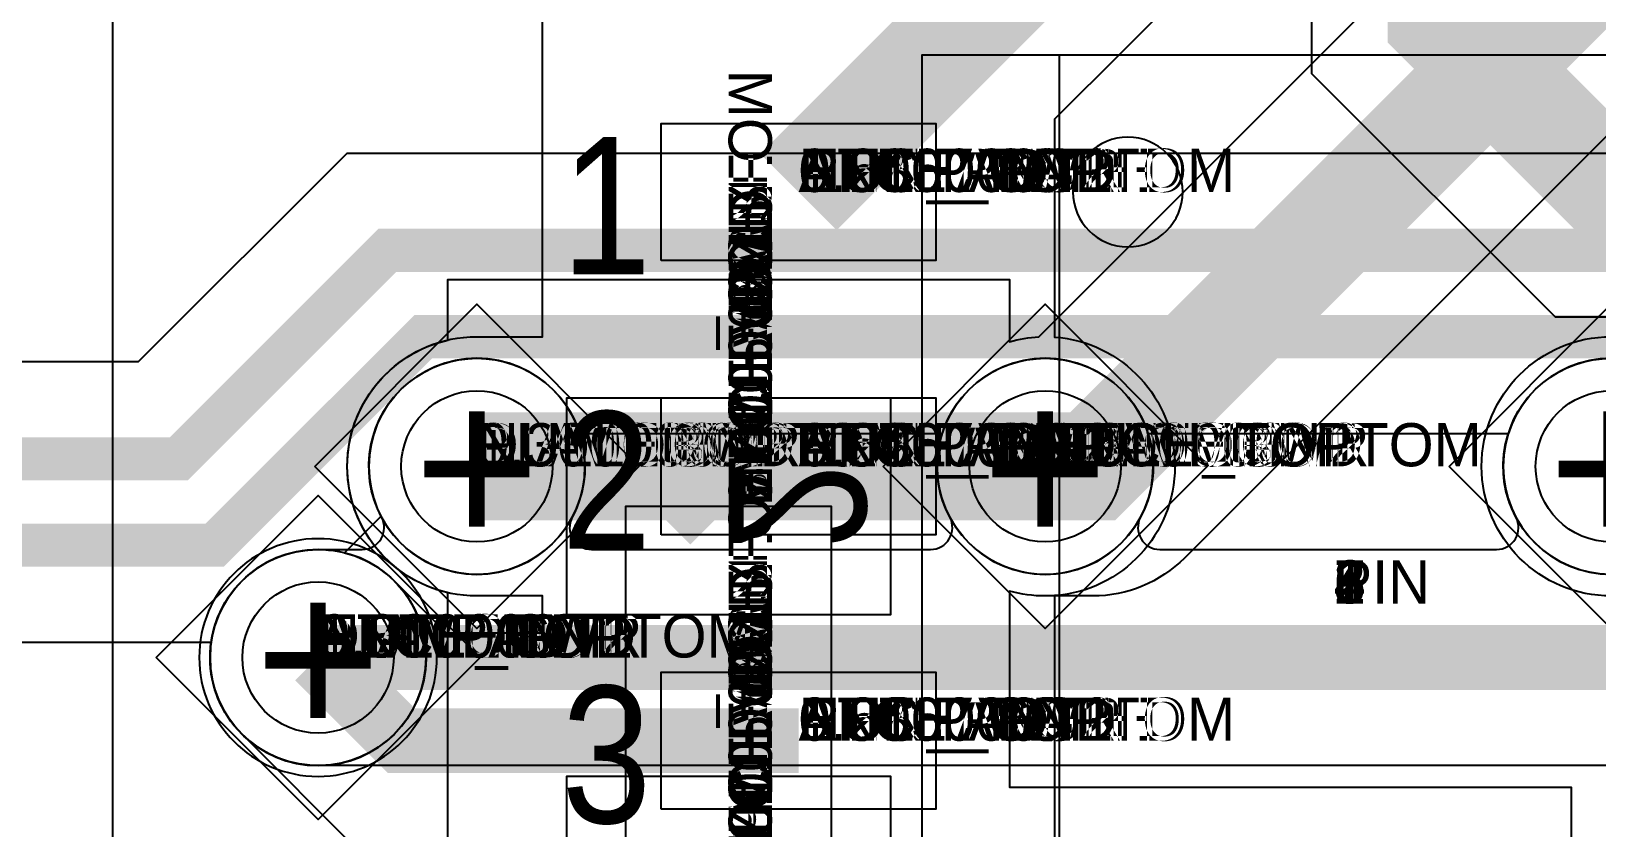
# Model space of a CAD drawing. Extents: x 0 to 323, y 0 to 320.
# Drawn here: x 18.49 to 25.73, y 232.17 to 235.85 of the extents above; entities that cross this region are included whole.
import ezdxf
from ezdxf.enums import TextEntityAlignment as Align

# ---------------------------------------------------------------- set-up
doc = ezdxf.new("R2010")
doc.units = 0
doc.header["$MEASUREMENT"] = 0
doc.layers.get('0').update_dxf_attribs({"linetype": 'CONTINUOUS'})
for name, color, linetype in [('CDN_FIGURES', 7, 'CONTINUOUS'), ('ETCH_BOTTOM', 7, 'CONTINUOUS'), ('ETCH_GND', 3, 'CONTINUOUS'), ('ETCH_INT1', 4, 'CONTINUOUS'), ('ETCH_INT2', 5, 'CONTINUOUS'), ('ETCH_PWR', 6, 'CONTINUOUS'), ('ETCH_TOP', 2, 'CONTINUOUS'), ('MANUFACTURING_NCLEGEND-1-6', 8, 'CONTINUOUS'), ('PACKAGE_GEOMETRY_ASSEMBLY_TOP', 11, 'CONTINUOUS'), ('PACKAGE_GEOMETRY_PIN_NUMBER', 9, 'CONTINUOUS')]:
    doc.layers.add(name, color=color, linetype=linetype)

# ---------------------------------------------------------------- blocks, each defined once
blk = doc.blocks.new('PAD_INFO')
for tag in ['SHAPE_TYPE', 'PAD_HEIGHT', 'PAD_LAYER', 'PAD_TYPE', 'PAD_WIDTH']:
    blk.add_attdef(tag, (0, 0), '', height=0.2)
at = {"flags": 2}
blk.add_attdef('CDN_TYPE', (0, 0), '', height=0.2, dxfattribs=at)
blk = doc.blocks.new('DRILL_INFO')
at = {"flags": 2}
blk.add_attdef('CDN_TYPE', (0, 0), '', height=0.2, dxfattribs=at)
for tag in ['FSHAPE', 'FCHAR', 'DRILL_HEIGHT', 'DIAMETER', 'PLATED', 'DRILL_WIDTH']:
    blk.add_attdef(tag, (0, 0), '', height=0.2)
blk = doc.blocks.new('VIA0700X0300')
at = {"layer": 'ETCH_BOTTOM'}
blk.add_circle((0, 0), 0.35, dxfattribs=at)
at = {"layer": 'ETCH_GND'}
blk.add_circle((0, 0), 0.35, dxfattribs=at)
at = {"layer": 'ETCH_INT1'}
blk.add_circle((0, 0), 0.35, dxfattribs=at)
at = {"layer": 'ETCH_INT2'}
blk.add_circle((0, 0), 0.35, dxfattribs=at)
at = {"layer": 'ETCH_PWR'}
blk.add_circle((0, 0), 0.35, dxfattribs=at)
at = {"layer": 'ETCH_TOP'}
blk.add_circle((0, 0), 0.35, dxfattribs=at)
ref = blk.add_blockref('PAD_INFO', (0, 0))
ref.add_attrib('PAD_LAYER', 'ETCH_TOP', (0, 0), dxfattribs={"height": 0.2})
ref.add_attrib('SHAPE_TYPE', 'NULL', (0, 0), dxfattribs={"height": 0.2})
ref.add_attrib('PAD_TYPE', 'ANTIPAD', (0, 0), dxfattribs={"height": 0.2})
ref.add_attrib('PAD_WIDTH', '0.000000', (0, 0), dxfattribs={"height": 0.2})
ref.add_attrib('PAD_HEIGHT', '0.000000', (0, 0), dxfattribs={"height": 0.2})
ref = blk.add_blockref('PAD_INFO', (0, 0))
ref.add_attrib('PAD_LAYER', 'ETCH_GND', (0, 0), dxfattribs={"height": 0.2})
ref.add_attrib('SHAPE_TYPE', 'NULL', (0, 0), dxfattribs={"height": 0.2})
ref.add_attrib('PAD_TYPE', 'ANTIPAD', (0, 0), dxfattribs={"height": 0.2})
ref.add_attrib('PAD_WIDTH', '0.000000', (0, 0), dxfattribs={"height": 0.2})
ref.add_attrib('PAD_HEIGHT', '0.000000', (0, 0), dxfattribs={"height": 0.2})
ref = blk.add_blockref('PAD_INFO', (0, 0))
ref.add_attrib('PAD_LAYER', 'ETCH_INT1', (0, 0), dxfattribs={"height": 0.2})
ref.add_attrib('SHAPE_TYPE', 'NULL', (0, 0), dxfattribs={"height": 0.2})
ref.add_attrib('PAD_TYPE', 'ANTIPAD', (0, 0), dxfattribs={"height": 0.2})
ref.add_attrib('PAD_WIDTH', '0.000000', (0, 0), dxfattribs={"height": 0.2})
ref.add_attrib('PAD_HEIGHT', '0.000000', (0, 0), dxfattribs={"height": 0.2})
ref = blk.add_blockref('PAD_INFO', (0, 0))
ref.add_attrib('PAD_LAYER', 'ETCH_INT2', (0, 0), dxfattribs={"height": 0.2})
ref.add_attrib('SHAPE_TYPE', 'NULL', (0, 0), dxfattribs={"height": 0.2})
ref.add_attrib('PAD_TYPE', 'ANTIPAD', (0, 0), dxfattribs={"height": 0.2})
ref.add_attrib('PAD_WIDTH', '0.000000', (0, 0), dxfattribs={"height": 0.2})
ref.add_attrib('PAD_HEIGHT', '0.000000', (0, 0), dxfattribs={"height": 0.2})
ref = blk.add_blockref('PAD_INFO', (0, 0))
ref.add_attrib('PAD_LAYER', 'ETCH_PWR', (0, 0), dxfattribs={"height": 0.2})
ref.add_attrib('SHAPE_TYPE', 'NULL', (0, 0), dxfattribs={"height": 0.2})
ref.add_attrib('PAD_TYPE', 'ANTIPAD', (0, 0), dxfattribs={"height": 0.2})
ref.add_attrib('PAD_WIDTH', '0.000000', (0, 0), dxfattribs={"height": 0.2})
ref.add_attrib('PAD_HEIGHT', '0.000000', (0, 0), dxfattribs={"height": 0.2})
ref = blk.add_blockref('PAD_INFO', (0, 0))
ref.add_attrib('PAD_LAYER', 'ETCH_BOTTOM', (0, 0), dxfattribs={"height": 0.2})
ref.add_attrib('SHAPE_TYPE', 'NULL', (0, 0), dxfattribs={"height": 0.2})
ref.add_attrib('PAD_TYPE', 'ANTIPAD', (0, 0), dxfattribs={"height": 0.2})
ref.add_attrib('PAD_WIDTH', '0.000000', (0, 0), dxfattribs={"height": 0.2})
ref.add_attrib('PAD_HEIGHT', '0.000000', (0, 0), dxfattribs={"height": 0.2})
ref = blk.add_blockref('PAD_INFO', (0, 0))
ref.add_attrib('PAD_LAYER', 'ETCH_TOP', (0, 0), dxfattribs={"height": 0.2})
ref.add_attrib('SHAPE_TYPE', 'NULL', (0, 0), dxfattribs={"height": 0.2})
ref.add_attrib('PAD_TYPE', 'THERMAL', (0, 0), dxfattribs={"height": 0.2})
ref.add_attrib('PAD_WIDTH', '0.000000', (0, 0), dxfattribs={"height": 0.2})
ref.add_attrib('PAD_HEIGHT', '0.000000', (0, 0), dxfattribs={"height": 0.2})
ref = blk.add_blockref('PAD_INFO', (0, 0))
ref.add_attrib('PAD_LAYER', 'ETCH_GND', (0, 0), dxfattribs={"height": 0.2})
ref.add_attrib('SHAPE_TYPE', 'NULL', (0, 0), dxfattribs={"height": 0.2})
ref.add_attrib('PAD_TYPE', 'THERMAL', (0, 0), dxfattribs={"height": 0.2})
ref.add_attrib('PAD_WIDTH', '0.000000', (0, 0), dxfattribs={"height": 0.2})
ref.add_attrib('PAD_HEIGHT', '0.000000', (0, 0), dxfattribs={"height": 0.2})
ref = blk.add_blockref('PAD_INFO', (0, 0))
ref.add_attrib('PAD_LAYER', 'ETCH_INT1', (0, 0), dxfattribs={"height": 0.2})
ref.add_attrib('SHAPE_TYPE', 'NULL', (0, 0), dxfattribs={"height": 0.2})
ref.add_attrib('PAD_TYPE', 'THERMAL', (0, 0), dxfattribs={"height": 0.2})
ref.add_attrib('PAD_WIDTH', '0.000000', (0, 0), dxfattribs={"height": 0.2})
ref.add_attrib('PAD_HEIGHT', '0.000000', (0, 0), dxfattribs={"height": 0.2})
ref = blk.add_blockref('PAD_INFO', (0, 0))
ref.add_attrib('PAD_LAYER', 'ETCH_INT2', (0, 0), dxfattribs={"height": 0.2})
ref.add_attrib('SHAPE_TYPE', 'NULL', (0, 0), dxfattribs={"height": 0.2})
ref.add_attrib('PAD_TYPE', 'THERMAL', (0, 0), dxfattribs={"height": 0.2})
ref.add_attrib('PAD_WIDTH', '0.000000', (0, 0), dxfattribs={"height": 0.2})
ref.add_attrib('PAD_HEIGHT', '0.000000', (0, 0), dxfattribs={"height": 0.2})
ref = blk.add_blockref('PAD_INFO', (0, 0))
ref.add_attrib('PAD_LAYER', 'ETCH_PWR', (0, 0), dxfattribs={"height": 0.2})
ref.add_attrib('SHAPE_TYPE', 'NULL', (0, 0), dxfattribs={"height": 0.2})
ref.add_attrib('PAD_TYPE', 'THERMAL', (0, 0), dxfattribs={"height": 0.2})
ref.add_attrib('PAD_WIDTH', '0.000000', (0, 0), dxfattribs={"height": 0.2})
ref.add_attrib('PAD_HEIGHT', '0.000000', (0, 0), dxfattribs={"height": 0.2})
ref = blk.add_blockref('PAD_INFO', (0, 0))
ref.add_attrib('PAD_LAYER', 'ETCH_BOTTOM', (0, 0), dxfattribs={"height": 0.2})
ref.add_attrib('SHAPE_TYPE', 'NULL', (0, 0), dxfattribs={"height": 0.2})
ref.add_attrib('PAD_TYPE', 'THERMAL', (0, 0), dxfattribs={"height": 0.2})
ref.add_attrib('PAD_WIDTH', '0.000000', (0, 0), dxfattribs={"height": 0.2})
ref.add_attrib('PAD_HEIGHT', '0.000000', (0, 0), dxfattribs={"height": 0.2})
ref = blk.add_blockref('PAD_INFO', (0, 0))
ref.add_attrib('PAD_LAYER', 'ETCH_TOP', (0, 0), dxfattribs={"height": 0.2})
ref.add_attrib('SHAPE_TYPE', 'CIRCLE', (0, 0), dxfattribs={"height": 0.2})
ref.add_attrib('PAD_TYPE', 'REGULAR', (0, 0), dxfattribs={"height": 0.2})
ref.add_attrib('PAD_WIDTH', '0.700000', (0, 0), dxfattribs={"height": 0.2})
ref.add_attrib('PAD_HEIGHT', '0.700000', (0, 0), dxfattribs={"height": 0.2})
ref = blk.add_blockref('PAD_INFO', (0, 0))
ref.add_attrib('PAD_LAYER', 'ETCH_GND', (0, 0), dxfattribs={"height": 0.2})
ref.add_attrib('SHAPE_TYPE', 'CIRCLE', (0, 0), dxfattribs={"height": 0.2})
ref.add_attrib('PAD_TYPE', 'REGULAR', (0, 0), dxfattribs={"height": 0.2})
ref.add_attrib('PAD_WIDTH', '0.700000', (0, 0), dxfattribs={"height": 0.2})
ref.add_attrib('PAD_HEIGHT', '0.700000', (0, 0), dxfattribs={"height": 0.2})
ref = blk.add_blockref('PAD_INFO', (0, 0))
ref.add_attrib('PAD_LAYER', 'ETCH_INT1', (0, 0), dxfattribs={"height": 0.2})
ref.add_attrib('SHAPE_TYPE', 'CIRCLE', (0, 0), dxfattribs={"height": 0.2})
ref.add_attrib('PAD_TYPE', 'REGULAR', (0, 0), dxfattribs={"height": 0.2})
ref.add_attrib('PAD_WIDTH', '0.700000', (0, 0), dxfattribs={"height": 0.2})
ref.add_attrib('PAD_HEIGHT', '0.700000', (0, 0), dxfattribs={"height": 0.2})
ref = blk.add_blockref('PAD_INFO', (0, 0))
ref.add_attrib('PAD_LAYER', 'ETCH_INT2', (0, 0), dxfattribs={"height": 0.2})
ref.add_attrib('SHAPE_TYPE', 'CIRCLE', (0, 0), dxfattribs={"height": 0.2})
ref.add_attrib('PAD_TYPE', 'REGULAR', (0, 0), dxfattribs={"height": 0.2})
ref.add_attrib('PAD_WIDTH', '0.700000', (0, 0), dxfattribs={"height": 0.2})
ref.add_attrib('PAD_HEIGHT', '0.700000', (0, 0), dxfattribs={"height": 0.2})
ref = blk.add_blockref('PAD_INFO', (0, 0))
ref.add_attrib('PAD_LAYER', 'ETCH_PWR', (0, 0), dxfattribs={"height": 0.2})
ref.add_attrib('SHAPE_TYPE', 'CIRCLE', (0, 0), dxfattribs={"height": 0.2})
ref.add_attrib('PAD_TYPE', 'REGULAR', (0, 0), dxfattribs={"height": 0.2})
ref.add_attrib('PAD_WIDTH', '0.700000', (0, 0), dxfattribs={"height": 0.2})
ref.add_attrib('PAD_HEIGHT', '0.700000', (0, 0), dxfattribs={"height": 0.2})
ref = blk.add_blockref('PAD_INFO', (0, 0))
ref.add_attrib('PAD_LAYER', 'ETCH_BOTTOM', (0, 0), dxfattribs={"height": 0.2})
ref.add_attrib('SHAPE_TYPE', 'CIRCLE', (0, 0), dxfattribs={"height": 0.2})
ref.add_attrib('PAD_TYPE', 'REGULAR', (0, 0), dxfattribs={"height": 0.2})
ref.add_attrib('PAD_WIDTH', '0.700000', (0, 0), dxfattribs={"height": 0.2})
ref.add_attrib('PAD_HEIGHT', '0.700000', (0, 0), dxfattribs={"height": 0.2})
ref = blk.add_blockref('DRILL_INFO', (0, 0))
ref.add_attrib('DIAMETER', '0.300000', (0, 0), dxfattribs={"height": 0.2})
ref.add_attrib('PLATED', 'PLATED', (0, 0), dxfattribs={"height": 0.2})
ref.add_attrib('FSHAPE', 'DIAMOND', (0, 0), dxfattribs={"height": 0.2})
ref.add_attrib('FCHAR', '+', (0, 0), dxfattribs={"height": 0.2})
ref.add_attrib('DRILL_WIDTH', '1.500000', (0, 0), dxfattribs={"height": 0.2})
ref.add_attrib('DRILL_HEIGHT', '1.500000', (0, 0), dxfattribs={"height": 0.2})
for tag in ['CDN_TYPE', 'PIN']:
    blk.add_attdef(tag, (0, 0), '', height=0.2)
at = {"flags": 2}
for tag in ['PSTKNAME', 'BBV']:
    blk.add_attdef(tag, (0, 0), '', height=0.2, dxfattribs=at)
blk = doc.blocks.new('FIGURE_DIAMOND')
at = {"layer": 'CDN_FIGURES'}
blk.add_lwpolyline([(-0.5, 0), (0, 0.5), (0.5, 0), (0, -0.5)], close=True, dxfattribs=at)
blk = doc.blocks.new('SMD50_25')
at = {"layer": 'ETCH_TOP'}
blk.add_lwpolyline([(-0.635, -0.3175), (-0.635, 0.3175), (0.635, 0.3175), (0.635, -0.3175)], close=True, dxfattribs=at)
ref = blk.add_blockref('PAD_INFO', (0, 0))
ref.add_attrib('PAD_LAYER', 'ETCH_TOP', (0, 0), dxfattribs={"height": 0.2})
ref.add_attrib('SHAPE_TYPE', 'NULL', (0, 0), dxfattribs={"height": 0.2})
ref.add_attrib('PAD_TYPE', 'ANTIPAD', (0, 0), dxfattribs={"height": 0.2})
ref.add_attrib('PAD_WIDTH', '0.000000', (0, 0), dxfattribs={"height": 0.2})
ref.add_attrib('PAD_HEIGHT', '0.000000', (0, 0), dxfattribs={"height": 0.2})
ref = blk.add_blockref('PAD_INFO', (0, 0))
ref.add_attrib('PAD_LAYER', 'ETCH_GND', (0, 0), dxfattribs={"height": 0.2})
ref.add_attrib('SHAPE_TYPE', 'NULL', (0, 0), dxfattribs={"height": 0.2})
ref.add_attrib('PAD_TYPE', 'ANTIPAD', (0, 0), dxfattribs={"height": 0.2})
ref.add_attrib('PAD_WIDTH', '0.000000', (0, 0), dxfattribs={"height": 0.2})
ref.add_attrib('PAD_HEIGHT', '0.000000', (0, 0), dxfattribs={"height": 0.2})
ref = blk.add_blockref('PAD_INFO', (0, 0))
ref.add_attrib('PAD_LAYER', 'ETCH_INT1', (0, 0), dxfattribs={"height": 0.2})
ref.add_attrib('SHAPE_TYPE', 'NULL', (0, 0), dxfattribs={"height": 0.2})
ref.add_attrib('PAD_TYPE', 'ANTIPAD', (0, 0), dxfattribs={"height": 0.2})
ref.add_attrib('PAD_WIDTH', '0.000000', (0, 0), dxfattribs={"height": 0.2})
ref.add_attrib('PAD_HEIGHT', '0.000000', (0, 0), dxfattribs={"height": 0.2})
ref = blk.add_blockref('PAD_INFO', (0, 0))
ref.add_attrib('PAD_LAYER', 'ETCH_INT2', (0, 0), dxfattribs={"height": 0.2})
ref.add_attrib('SHAPE_TYPE', 'NULL', (0, 0), dxfattribs={"height": 0.2})
ref.add_attrib('PAD_TYPE', 'ANTIPAD', (0, 0), dxfattribs={"height": 0.2})
ref.add_attrib('PAD_WIDTH', '0.000000', (0, 0), dxfattribs={"height": 0.2})
ref.add_attrib('PAD_HEIGHT', '0.000000', (0, 0), dxfattribs={"height": 0.2})
ref = blk.add_blockref('PAD_INFO', (0, 0))
ref.add_attrib('PAD_LAYER', 'ETCH_PWR', (0, 0), dxfattribs={"height": 0.2})
ref.add_attrib('SHAPE_TYPE', 'NULL', (0, 0), dxfattribs={"height": 0.2})
ref.add_attrib('PAD_TYPE', 'ANTIPAD', (0, 0), dxfattribs={"height": 0.2})
ref.add_attrib('PAD_WIDTH', '0.000000', (0, 0), dxfattribs={"height": 0.2})
ref.add_attrib('PAD_HEIGHT', '0.000000', (0, 0), dxfattribs={"height": 0.2})
ref = blk.add_blockref('PAD_INFO', (0, 0))
ref.add_attrib('PAD_LAYER', 'ETCH_BOTTOM', (0, 0), dxfattribs={"height": 0.2})
ref.add_attrib('SHAPE_TYPE', 'NULL', (0, 0), dxfattribs={"height": 0.2})
ref.add_attrib('PAD_TYPE', 'ANTIPAD', (0, 0), dxfattribs={"height": 0.2})
ref.add_attrib('PAD_WIDTH', '0.000000', (0, 0), dxfattribs={"height": 0.2})
ref.add_attrib('PAD_HEIGHT', '0.000000', (0, 0), dxfattribs={"height": 0.2})
ref = blk.add_blockref('PAD_INFO', (0, 0))
ref.add_attrib('PAD_LAYER', 'ETCH_TOP', (0, 0), dxfattribs={"height": 0.2})
ref.add_attrib('SHAPE_TYPE', 'NULL', (0, 0), dxfattribs={"height": 0.2})
ref.add_attrib('PAD_TYPE', 'THERMAL', (0, 0), dxfattribs={"height": 0.2})
ref.add_attrib('PAD_WIDTH', '0.000000', (0, 0), dxfattribs={"height": 0.2})
ref.add_attrib('PAD_HEIGHT', '0.000000', (0, 0), dxfattribs={"height": 0.2})
ref = blk.add_blockref('PAD_INFO', (0, 0))
ref.add_attrib('PAD_LAYER', 'ETCH_GND', (0, 0), dxfattribs={"height": 0.2})
ref.add_attrib('SHAPE_TYPE', 'NULL', (0, 0), dxfattribs={"height": 0.2})
ref.add_attrib('PAD_TYPE', 'THERMAL', (0, 0), dxfattribs={"height": 0.2})
ref.add_attrib('PAD_WIDTH', '0.000000', (0, 0), dxfattribs={"height": 0.2})
ref.add_attrib('PAD_HEIGHT', '0.000000', (0, 0), dxfattribs={"height": 0.2})
ref = blk.add_blockref('PAD_INFO', (0, 0))
ref.add_attrib('PAD_LAYER', 'ETCH_INT1', (0, 0), dxfattribs={"height": 0.2})
ref.add_attrib('SHAPE_TYPE', 'NULL', (0, 0), dxfattribs={"height": 0.2})
ref.add_attrib('PAD_TYPE', 'THERMAL', (0, 0), dxfattribs={"height": 0.2})
ref.add_attrib('PAD_WIDTH', '0.000000', (0, 0), dxfattribs={"height": 0.2})
ref.add_attrib('PAD_HEIGHT', '0.000000', (0, 0), dxfattribs={"height": 0.2})
ref = blk.add_blockref('PAD_INFO', (0, 0))
ref.add_attrib('PAD_LAYER', 'ETCH_INT2', (0, 0), dxfattribs={"height": 0.2})
ref.add_attrib('SHAPE_TYPE', 'NULL', (0, 0), dxfattribs={"height": 0.2})
ref.add_attrib('PAD_TYPE', 'THERMAL', (0, 0), dxfattribs={"height": 0.2})
ref.add_attrib('PAD_WIDTH', '0.000000', (0, 0), dxfattribs={"height": 0.2})
ref.add_attrib('PAD_HEIGHT', '0.000000', (0, 0), dxfattribs={"height": 0.2})
ref = blk.add_blockref('PAD_INFO', (0, 0))
ref.add_attrib('PAD_LAYER', 'ETCH_PWR', (0, 0), dxfattribs={"height": 0.2})
ref.add_attrib('SHAPE_TYPE', 'NULL', (0, 0), dxfattribs={"height": 0.2})
ref.add_attrib('PAD_TYPE', 'THERMAL', (0, 0), dxfattribs={"height": 0.2})
ref.add_attrib('PAD_WIDTH', '0.000000', (0, 0), dxfattribs={"height": 0.2})
ref.add_attrib('PAD_HEIGHT', '0.000000', (0, 0), dxfattribs={"height": 0.2})
ref = blk.add_blockref('PAD_INFO', (0, 0))
ref.add_attrib('PAD_LAYER', 'ETCH_BOTTOM', (0, 0), dxfattribs={"height": 0.2})
ref.add_attrib('SHAPE_TYPE', 'NULL', (0, 0), dxfattribs={"height": 0.2})
ref.add_attrib('PAD_TYPE', 'THERMAL', (0, 0), dxfattribs={"height": 0.2})
ref.add_attrib('PAD_WIDTH', '0.000000', (0, 0), dxfattribs={"height": 0.2})
ref.add_attrib('PAD_HEIGHT', '0.000000', (0, 0), dxfattribs={"height": 0.2})
ref = blk.add_blockref('PAD_INFO', (0, 0))
ref.add_attrib('PAD_LAYER', 'ETCH_TOP', (0, 0), dxfattribs={"height": 0.2})
ref.add_attrib('SHAPE_TYPE', 'RECTANGLE', (0, 0), dxfattribs={"height": 0.2})
ref.add_attrib('PAD_TYPE', 'REGULAR', (0, 0), dxfattribs={"height": 0.2})
ref.add_attrib('PAD_WIDTH', '1.270000', (0, 0), dxfattribs={"height": 0.2})
ref.add_attrib('PAD_HEIGHT', '0.635000', (0, 0), dxfattribs={"height": 0.2})
ref = blk.add_blockref('PAD_INFO', (0, 0))
ref.add_attrib('PAD_LAYER', 'ETCH_GND', (0, 0), dxfattribs={"height": 0.2})
ref.add_attrib('SHAPE_TYPE', 'NULL', (0, 0), dxfattribs={"height": 0.2})
ref.add_attrib('PAD_TYPE', 'REGULAR', (0, 0), dxfattribs={"height": 0.2})
ref.add_attrib('PAD_WIDTH', '0.000000', (0, 0), dxfattribs={"height": 0.2})
ref.add_attrib('PAD_HEIGHT', '0.000000', (0, 0), dxfattribs={"height": 0.2})
ref = blk.add_blockref('PAD_INFO', (0, 0))
ref.add_attrib('PAD_LAYER', 'ETCH_INT1', (0, 0), dxfattribs={"height": 0.2})
ref.add_attrib('SHAPE_TYPE', 'NULL', (0, 0), dxfattribs={"height": 0.2})
ref.add_attrib('PAD_TYPE', 'REGULAR', (0, 0), dxfattribs={"height": 0.2})
ref.add_attrib('PAD_WIDTH', '0.000000', (0, 0), dxfattribs={"height": 0.2})
ref.add_attrib('PAD_HEIGHT', '0.000000', (0, 0), dxfattribs={"height": 0.2})
ref = blk.add_blockref('PAD_INFO', (0, 0))
ref.add_attrib('PAD_LAYER', 'ETCH_INT2', (0, 0), dxfattribs={"height": 0.2})
ref.add_attrib('SHAPE_TYPE', 'NULL', (0, 0), dxfattribs={"height": 0.2})
ref.add_attrib('PAD_TYPE', 'REGULAR', (0, 0), dxfattribs={"height": 0.2})
ref.add_attrib('PAD_WIDTH', '0.000000', (0, 0), dxfattribs={"height": 0.2})
ref.add_attrib('PAD_HEIGHT', '0.000000', (0, 0), dxfattribs={"height": 0.2})
ref = blk.add_blockref('PAD_INFO', (0, 0))
ref.add_attrib('PAD_LAYER', 'ETCH_PWR', (0, 0), dxfattribs={"height": 0.2})
ref.add_attrib('SHAPE_TYPE', 'NULL', (0, 0), dxfattribs={"height": 0.2})
ref.add_attrib('PAD_TYPE', 'REGULAR', (0, 0), dxfattribs={"height": 0.2})
ref.add_attrib('PAD_WIDTH', '0.000000', (0, 0), dxfattribs={"height": 0.2})
ref.add_attrib('PAD_HEIGHT', '0.000000', (0, 0), dxfattribs={"height": 0.2})
ref = blk.add_blockref('PAD_INFO', (0, 0))
ref.add_attrib('PAD_LAYER', 'ETCH_BOTTOM', (0, 0), dxfattribs={"height": 0.2})
ref.add_attrib('SHAPE_TYPE', 'NULL', (0, 0), dxfattribs={"height": 0.2})
ref.add_attrib('PAD_TYPE', 'REGULAR', (0, 0), dxfattribs={"height": 0.2})
ref.add_attrib('PAD_WIDTH', '0.000000', (0, 0), dxfattribs={"height": 0.2})
ref.add_attrib('PAD_HEIGHT', '0.000000', (0, 0), dxfattribs={"height": 0.2})
ref = blk.add_blockref('DRILL_INFO', (0, 0))
ref.add_attrib('DIAMETER', '0.000000', (0, 0), dxfattribs={"height": 0.2})
ref.add_attrib('PLATED', 'NON_PLATED', (0, 0), dxfattribs={"height": 0.2})
ref.add_attrib('FSHAPE', 'NULL', (0, 0), dxfattribs={"height": 0.2})
ref.add_attrib('DRILL_WIDTH', '0.000000', (0, 0), dxfattribs={"height": 0.2})
ref.add_attrib('DRILL_HEIGHT', '0.000000', (0, 0), dxfattribs={"height": 0.2})
for tag in ['CDN_TYPE', 'PIN']:
    blk.add_attdef(tag, (0, 0), '', height=0.2)
at = {"flags": 2}
for tag in ['PSTKNAME', 'BBV']:
    blk.add_attdef(tag, (0, 0), '', height=0.2, dxfattribs=at)
blk = doc.blocks.new('SOIC8')
at = {"layer": 'PACKAGE_GEOMETRY_ASSEMBLY_TOP'}
blk.add_lwpolyline([(-1.905, -2.54), (-1.905, 2.54), (1.905, 2.54), (1.905, -2.54)], close=True, dxfattribs=at)
blk.add_lwpolyline([(-1.27, 2.54), (-1.27, -2.54)], dxfattribs=at)
blk.add_lwpolyline([(-0.6985, 1.905, 1), (-1.2065, 1.905, 1)], format="xyb", close=True, dxfattribs=at)
at = {"layer": 'ETCH_TOP'}
ref = blk.add_blockref('SMD50_25', (-2.4765, 1.905), dxfattribs=at)
ref.add_attrib('CDN_TYPE', 'PIN', (0, 0), dxfattribs={"height": 0.2})
ref.add_attrib('PIN', '1', (0, 0), dxfattribs={"height": 0.2})
ref = blk.add_blockref('SMD50_25', (2.4765, 1.905), dxfattribs=at)
ref.add_attrib('CDN_TYPE', 'PIN', (0, 0), dxfattribs={"height": 0.2})
ref.add_attrib('PIN', '8', (0, 0), dxfattribs={"height": 0.2})
ref = blk.add_blockref('SMD50_25', (-2.4765, 0.635), dxfattribs=at)
ref.add_attrib('CDN_TYPE', 'PIN', (0, 0), dxfattribs={"height": 0.2})
ref.add_attrib('PIN', '2', (0, 0), dxfattribs={"height": 0.2})
ref = blk.add_blockref('SMD50_25', (2.4765, 0.635), dxfattribs=at)
ref.add_attrib('CDN_TYPE', 'PIN', (0, 0), dxfattribs={"height": 0.2})
ref.add_attrib('PIN', '7', (0, 0), dxfattribs={"height": 0.2})
ref = blk.add_blockref('SMD50_25', (-2.4765, -0.635), dxfattribs=at)
ref.add_attrib('CDN_TYPE', 'PIN', (0, 0), dxfattribs={"height": 0.2})
ref.add_attrib('PIN', '3', (0, 0), dxfattribs={"height": 0.2})
ref = blk.add_blockref('SMD50_25', (-2.4765, -1.905), dxfattribs=at)
ref.add_attrib('CDN_TYPE', 'PIN', (0, 0), dxfattribs={"height": 0.2})
ref.add_attrib('PIN', '4', (0, 0), dxfattribs={"height": 0.2})
ref = blk.add_blockref('SMD50_25', (2.4765, -1.905), dxfattribs=at)
ref.add_attrib('CDN_TYPE', 'PIN', (0, 0), dxfattribs={"height": 0.2})
ref.add_attrib('PIN', '5', (0, 0), dxfattribs={"height": 0.2})
ref = blk.add_blockref('SMD50_25', (2.4765, -0.635), dxfattribs=at)
ref.add_attrib('CDN_TYPE', 'PIN', (0, 0), dxfattribs={"height": 0.2})
ref.add_attrib('PIN', '6', (0, 0), dxfattribs={"height": 0.2})
at = {"flags": 2}
for tag in ['SYMBOL_TYPE', 'CDN_TYPE', 'REFDES']:
    blk.add_attdef(tag, (0, 0), '', height=0.2, dxfattribs=at)
blk = doc.blocks.new('RC1000X1500TS')
at = {"layer": 'ETCH_TOP'}
blk.add_lwpolyline([(-0.5, -0.75), (-0.5, 0.75), (0.5, 0.75), (0.5, -0.75)], close=True, dxfattribs=at)
ref = blk.add_blockref('PAD_INFO', (0, 0))
ref.add_attrib('PAD_LAYER', 'ETCH_TOP', (0, 0), dxfattribs={"height": 0.2})
ref.add_attrib('SHAPE_TYPE', 'NULL', (0, 0), dxfattribs={"height": 0.2})
ref.add_attrib('PAD_TYPE', 'ANTIPAD', (0, 0), dxfattribs={"height": 0.2})
ref.add_attrib('PAD_WIDTH', '0.000000', (0, 0), dxfattribs={"height": 0.2})
ref.add_attrib('PAD_HEIGHT', '0.000000', (0, 0), dxfattribs={"height": 0.2})
ref = blk.add_blockref('PAD_INFO', (0, 0))
ref.add_attrib('PAD_LAYER', 'ETCH_GND', (0, 0), dxfattribs={"height": 0.2})
ref.add_attrib('SHAPE_TYPE', 'NULL', (0, 0), dxfattribs={"height": 0.2})
ref.add_attrib('PAD_TYPE', 'ANTIPAD', (0, 0), dxfattribs={"height": 0.2})
ref.add_attrib('PAD_WIDTH', '0.000000', (0, 0), dxfattribs={"height": 0.2})
ref.add_attrib('PAD_HEIGHT', '0.000000', (0, 0), dxfattribs={"height": 0.2})
ref = blk.add_blockref('PAD_INFO', (0, 0))
ref.add_attrib('PAD_LAYER', 'ETCH_INT1', (0, 0), dxfattribs={"height": 0.2})
ref.add_attrib('SHAPE_TYPE', 'NULL', (0, 0), dxfattribs={"height": 0.2})
ref.add_attrib('PAD_TYPE', 'ANTIPAD', (0, 0), dxfattribs={"height": 0.2})
ref.add_attrib('PAD_WIDTH', '0.000000', (0, 0), dxfattribs={"height": 0.2})
ref.add_attrib('PAD_HEIGHT', '0.000000', (0, 0), dxfattribs={"height": 0.2})
ref = blk.add_blockref('PAD_INFO', (0, 0))
ref.add_attrib('PAD_LAYER', 'ETCH_INT2', (0, 0), dxfattribs={"height": 0.2})
ref.add_attrib('SHAPE_TYPE', 'NULL', (0, 0), dxfattribs={"height": 0.2})
ref.add_attrib('PAD_TYPE', 'ANTIPAD', (0, 0), dxfattribs={"height": 0.2})
ref.add_attrib('PAD_WIDTH', '0.000000', (0, 0), dxfattribs={"height": 0.2})
ref.add_attrib('PAD_HEIGHT', '0.000000', (0, 0), dxfattribs={"height": 0.2})
ref = blk.add_blockref('PAD_INFO', (0, 0))
ref.add_attrib('PAD_LAYER', 'ETCH_PWR', (0, 0), dxfattribs={"height": 0.2})
ref.add_attrib('SHAPE_TYPE', 'NULL', (0, 0), dxfattribs={"height": 0.2})
ref.add_attrib('PAD_TYPE', 'ANTIPAD', (0, 0), dxfattribs={"height": 0.2})
ref.add_attrib('PAD_WIDTH', '0.000000', (0, 0), dxfattribs={"height": 0.2})
ref.add_attrib('PAD_HEIGHT', '0.000000', (0, 0), dxfattribs={"height": 0.2})
ref = blk.add_blockref('PAD_INFO', (0, 0))
ref.add_attrib('PAD_LAYER', 'ETCH_BOTTOM', (0, 0), dxfattribs={"height": 0.2})
ref.add_attrib('SHAPE_TYPE', 'NULL', (0, 0), dxfattribs={"height": 0.2})
ref.add_attrib('PAD_TYPE', 'ANTIPAD', (0, 0), dxfattribs={"height": 0.2})
ref.add_attrib('PAD_WIDTH', '0.000000', (0, 0), dxfattribs={"height": 0.2})
ref.add_attrib('PAD_HEIGHT', '0.000000', (0, 0), dxfattribs={"height": 0.2})
ref = blk.add_blockref('PAD_INFO', (0, 0))
ref.add_attrib('PAD_LAYER', 'ETCH_TOP', (0, 0), dxfattribs={"height": 0.2})
ref.add_attrib('SHAPE_TYPE', 'NULL', (0, 0), dxfattribs={"height": 0.2})
ref.add_attrib('PAD_TYPE', 'THERMAL', (0, 0), dxfattribs={"height": 0.2})
ref.add_attrib('PAD_WIDTH', '0.000000', (0, 0), dxfattribs={"height": 0.2})
ref.add_attrib('PAD_HEIGHT', '0.000000', (0, 0), dxfattribs={"height": 0.2})
ref = blk.add_blockref('PAD_INFO', (0, 0))
ref.add_attrib('PAD_LAYER', 'ETCH_GND', (0, 0), dxfattribs={"height": 0.2})
ref.add_attrib('SHAPE_TYPE', 'NULL', (0, 0), dxfattribs={"height": 0.2})
ref.add_attrib('PAD_TYPE', 'THERMAL', (0, 0), dxfattribs={"height": 0.2})
ref.add_attrib('PAD_WIDTH', '0.000000', (0, 0), dxfattribs={"height": 0.2})
ref.add_attrib('PAD_HEIGHT', '0.000000', (0, 0), dxfattribs={"height": 0.2})
ref = blk.add_blockref('PAD_INFO', (0, 0))
ref.add_attrib('PAD_LAYER', 'ETCH_INT1', (0, 0), dxfattribs={"height": 0.2})
ref.add_attrib('SHAPE_TYPE', 'NULL', (0, 0), dxfattribs={"height": 0.2})
ref.add_attrib('PAD_TYPE', 'THERMAL', (0, 0), dxfattribs={"height": 0.2})
ref.add_attrib('PAD_WIDTH', '0.000000', (0, 0), dxfattribs={"height": 0.2})
ref.add_attrib('PAD_HEIGHT', '0.000000', (0, 0), dxfattribs={"height": 0.2})
ref = blk.add_blockref('PAD_INFO', (0, 0))
ref.add_attrib('PAD_LAYER', 'ETCH_INT2', (0, 0), dxfattribs={"height": 0.2})
ref.add_attrib('SHAPE_TYPE', 'NULL', (0, 0), dxfattribs={"height": 0.2})
ref.add_attrib('PAD_TYPE', 'THERMAL', (0, 0), dxfattribs={"height": 0.2})
ref.add_attrib('PAD_WIDTH', '0.000000', (0, 0), dxfattribs={"height": 0.2})
ref.add_attrib('PAD_HEIGHT', '0.000000', (0, 0), dxfattribs={"height": 0.2})
ref = blk.add_blockref('PAD_INFO', (0, 0))
ref.add_attrib('PAD_LAYER', 'ETCH_PWR', (0, 0), dxfattribs={"height": 0.2})
ref.add_attrib('SHAPE_TYPE', 'NULL', (0, 0), dxfattribs={"height": 0.2})
ref.add_attrib('PAD_TYPE', 'THERMAL', (0, 0), dxfattribs={"height": 0.2})
ref.add_attrib('PAD_WIDTH', '0.000000', (0, 0), dxfattribs={"height": 0.2})
ref.add_attrib('PAD_HEIGHT', '0.000000', (0, 0), dxfattribs={"height": 0.2})
ref = blk.add_blockref('PAD_INFO', (0, 0))
ref.add_attrib('PAD_LAYER', 'ETCH_BOTTOM', (0, 0), dxfattribs={"height": 0.2})
ref.add_attrib('SHAPE_TYPE', 'NULL', (0, 0), dxfattribs={"height": 0.2})
ref.add_attrib('PAD_TYPE', 'THERMAL', (0, 0), dxfattribs={"height": 0.2})
ref.add_attrib('PAD_WIDTH', '0.000000', (0, 0), dxfattribs={"height": 0.2})
ref.add_attrib('PAD_HEIGHT', '0.000000', (0, 0), dxfattribs={"height": 0.2})
ref = blk.add_blockref('PAD_INFO', (0, 0))
ref.add_attrib('PAD_LAYER', 'ETCH_GND', (0, 0), dxfattribs={"height": 0.2})
ref.add_attrib('SHAPE_TYPE', 'NULL', (0, 0), dxfattribs={"height": 0.2})
ref.add_attrib('PAD_TYPE', 'REGULAR', (0, 0), dxfattribs={"height": 0.2})
ref.add_attrib('PAD_WIDTH', '0.000000', (0, 0), dxfattribs={"height": 0.2})
ref.add_attrib('PAD_HEIGHT', '0.000000', (0, 0), dxfattribs={"height": 0.2})
ref = blk.add_blockref('PAD_INFO', (0, 0))
ref.add_attrib('PAD_LAYER', 'ETCH_INT1', (0, 0), dxfattribs={"height": 0.2})
ref.add_attrib('SHAPE_TYPE', 'NULL', (0, 0), dxfattribs={"height": 0.2})
ref.add_attrib('PAD_TYPE', 'REGULAR', (0, 0), dxfattribs={"height": 0.2})
ref.add_attrib('PAD_WIDTH', '0.000000', (0, 0), dxfattribs={"height": 0.2})
ref.add_attrib('PAD_HEIGHT', '0.000000', (0, 0), dxfattribs={"height": 0.2})
ref = blk.add_blockref('PAD_INFO', (0, 0))
ref.add_attrib('PAD_LAYER', 'ETCH_INT2', (0, 0), dxfattribs={"height": 0.2})
ref.add_attrib('SHAPE_TYPE', 'NULL', (0, 0), dxfattribs={"height": 0.2})
ref.add_attrib('PAD_TYPE', 'REGULAR', (0, 0), dxfattribs={"height": 0.2})
ref.add_attrib('PAD_WIDTH', '0.000000', (0, 0), dxfattribs={"height": 0.2})
ref.add_attrib('PAD_HEIGHT', '0.000000', (0, 0), dxfattribs={"height": 0.2})
ref = blk.add_blockref('PAD_INFO', (0, 0))
ref.add_attrib('PAD_LAYER', 'ETCH_PWR', (0, 0), dxfattribs={"height": 0.2})
ref.add_attrib('SHAPE_TYPE', 'NULL', (0, 0), dxfattribs={"height": 0.2})
ref.add_attrib('PAD_TYPE', 'REGULAR', (0, 0), dxfattribs={"height": 0.2})
ref.add_attrib('PAD_WIDTH', '0.000000', (0, 0), dxfattribs={"height": 0.2})
ref.add_attrib('PAD_HEIGHT', '0.000000', (0, 0), dxfattribs={"height": 0.2})
ref = blk.add_blockref('PAD_INFO', (0, 0))
ref.add_attrib('PAD_LAYER', 'ETCH_BOTTOM', (0, 0), dxfattribs={"height": 0.2})
ref.add_attrib('SHAPE_TYPE', 'NULL', (0, 0), dxfattribs={"height": 0.2})
ref.add_attrib('PAD_TYPE', 'REGULAR', (0, 0), dxfattribs={"height": 0.2})
ref.add_attrib('PAD_WIDTH', '0.000000', (0, 0), dxfattribs={"height": 0.2})
ref.add_attrib('PAD_HEIGHT', '0.000000', (0, 0), dxfattribs={"height": 0.2})
ref = blk.add_blockref('DRILL_INFO', (0, 0))
ref.add_attrib('DIAMETER', '0.000000', (0, 0), dxfattribs={"height": 0.2})
ref.add_attrib('PLATED', 'PLATED', (0, 0), dxfattribs={"height": 0.2})
ref.add_attrib('FSHAPE', 'NULL', (0, 0), dxfattribs={"height": 0.2})
ref.add_attrib('DRILL_WIDTH', '0.000000', (0, 0), dxfattribs={"height": 0.2})
ref.add_attrib('DRILL_HEIGHT', '0.000000', (0, 0), dxfattribs={"height": 0.2})
ref = blk.add_blockref('PAD_INFO', (0, 0))
ref.add_attrib('PAD_LAYER', 'ETCH_TOP', (0, 0), dxfattribs={"height": 0.2})
ref.add_attrib('SHAPE_TYPE', 'RECTANGLE', (0, 0), dxfattribs={"height": 0.2})
ref.add_attrib('PAD_TYPE', 'REGULAR', (0, 0), dxfattribs={"height": 0.2})
ref.add_attrib('PAD_WIDTH', '1.000000', (0, 0), dxfattribs={"height": 0.2})
ref.add_attrib('PAD_HEIGHT', '1.500000', (0, 0), dxfattribs={"height": 0.2})
for tag in ['CDN_TYPE', 'PIN']:
    blk.add_attdef(tag, (0, 0), '', height=0.2)
at = {"flags": 2}
for tag in ['PSTKNAME', 'BBV']:
    blk.add_attdef(tag, (0, 0), '', height=0.2, dxfattribs=at)
blk = doc.blocks.new('F56')
at = {"layer": 'PACKAGE_GEOMETRY_ASSEMBLY_TOP'}
blk.add_lwpolyline([(0, -0.475), (1.75, -0.475), (1.75, 0.475), (0, 0.475)], close=True, dxfattribs=at)
at = {"layer": 'ETCH_TOP'}
ref = blk.add_blockref('RC1000X1500TS', (0, 0), dxfattribs=at)
ref.add_attrib('CDN_TYPE', 'PIN', (0, 0), dxfattribs={"height": 0.2})
ref.add_attrib('PIN', '1', (0, 0), dxfattribs={"height": 0.2})
ref = blk.add_blockref('RC1000X1500TS', (1.75, 0), dxfattribs=at)
ref.add_attrib('CDN_TYPE', 'PIN', (0, 0), dxfattribs={"height": 0.2})
ref.add_attrib('PIN', '2', (0, 0), dxfattribs={"height": 0.2})
at = {"flags": 2}
for tag in ['SYMBOL_TYPE', 'CDN_TYPE', 'REFDES']:
    blk.add_attdef(tag, (0, 0), '', height=0.2, dxfattribs=at)

msp = doc.modelspace()

# ---------------------------------------------------------------- linework, layer by layer
at = {"layer": 'ETCH_BOTTOM'}
for points, format in [([(23.1776, 233.8405, 0.5, 0.5, 0), (23.3976, 233.8405, 0.5, 0.5, 0), (27.2626, 237.7055, 0.5, 0.5, 0)], "xyseb"), ([(20.4125, 230.8554), (20.4125, 233.2558, -0.795288), (20.4125, 234.4252), (20.4125, 234.7056), (23.0127, 234.7056), (23.0127, 234.4175, -0.057444), (23.1483, 234.4399), (26.2125, 237.5041)], "xyb"), ([(26.0125, 235.6067), (23.8219, 233.4162, -0.198912), (23.3976, 233.2404), (23.1776, 233.2404, -0.069705), (23.0127, 233.2635), (23.0127, 232.3556), (25.6127, 232.3556), (25.6127, 230.0455, -0.612319)], "xyb"), ([(25.7976, 233.2404, -1), (25.7976, 234.4406)], "xyb"), ([(25.7976, 233.8405, 0.5, 0.5, 0), (27.1976, 233.8405, 0.5, 0.5, 0), (27.3126, 233.9555, 0.5, 0.5, 0)], "xyseb"), ([(20.5476, 233.8405, 0.5, 0.5, 0), (21.5276, 233.8405, 0.5, 0.5, 0), (21.7126, 233.6555, 0.5, 0.5, 0)], "xyseb")]:
    msp.add_lwpolyline(points, format=format, dxfattribs=at)
msp.add_lwpolyline([(20.3627, 232.9555, 1), (19.2625, 232.9555, 1)], format="xyb", close=True, dxfattribs=at)
at = {"layer": 'ETCH_GND'}
for points in [[(21.0477, 233.8405, 1), (20.0475, 233.8405, 1)], [(23.6777, 233.8405, 1), (22.6775, 233.8405, 1)], [(26.2977, 233.8405, 1), (25.2975, 233.8405, 1)], [(20.3127, 232.9555, 1), (19.3125, 232.9555, 1)]]:
    msp.add_lwpolyline(points, format="xyb", close=True, dxfattribs=at)
at = {"layer": 'ETCH_INT1'}
for points, format in [([(44.2433, 241.0554), (31.0947, 241.0554), (27.9947, 237.9554), (19.0347, 237.9554), (16.5047, 235.4254), (11.6802, 235.4254, -0.368442), (11.5949, 234.3256), (18.9819, 234.3256), (19.9469, 235.2906), (26.3983, 235.2906), (26.8333, 234.8556), (36.4542, 234.8556, -1.52703), (37.371, 234.8556), (49.8619, 234.8556)], "xyb"), ([(99.4983, 234.3555, 0.2, 0.2, 0), (78.514, 234.3555, 0.2, 0.2, 0), (77.954, 234.9155, 0.2, 0.2, 0), (75.8869, 234.9155, 0.2, 0.2, 0), (74.2819, 233.3105, 0.2, 0.2, 0), (63.4219, 233.3105, 0.2, 0.2, 0), (61.8549, 234.8775, 0.2, 0.2, 0), (50.5203, 234.8775, 0.2, 0.2, 0), (50.0483, 234.4055, 0.2, 0.2, 0), (26.6469, 234.4055, 0.2, 0.2, 0), (26.2119, 234.8405, 0.2, 0.2, 0), (20.1333, 234.8405, 0.2, 0.2, 0), (19.1683, 233.8755, 0.2, 0.2, 0), (9.9426, 233.8755, 0.2, 0.2, 0), (8.9926, 232.9255, 0.2, 0.2, 0)], "xyseb"), ([(10.9926, 232.9255, 0.2, 0.2, 0), (11.5426, 233.4755, 0.2, 0.2, 0), (19.334, 233.4755, 0.2, 0.2, 0), (20.299, 234.4405, 0.2, 0.2, 0), (26.0462, 234.4405, 0.2, 0.2, 0), (26.4812, 234.0055, 0.2, 0.2, 0), (50.214, 234.0055, 0.2, 0.2, 0), (50.686, 234.4775, 0.2, 0.2, 0), (61.6892, 234.4775, 0.2, 0.2, 0), (63.2562, 232.9105, 0.2, 0.2, 0), (74.4476, 232.9105, 0.2, 0.2, 0), (76.0526, 234.5155, 0.2, 0.2, 0), (77.7883, 234.5155, 0.2, 0.2, 0), (78.3483, 233.9555, 0.2, 0.2, 0), (99.3326, 233.9555, 0.2, 0.2, 0)], "xyseb"), ([(44.3355, 233.5554), (37.1699, 233.5554, -2.378934), (36.4553, 233.5554), (26.2948, 233.5554), (26.241, 233.6092, -0.915475), (25.3205, 233.9904), (23.6547, 233.9904, -1.362386), (22.7005, 233.9904), (21.0247, 233.9904, -0.915475), (20.1042, 233.6092), (19.9353, 233.4403, -2.241601), (19.3174, 233.0254), (11.8368, 233.0254, -0.185069)], "xyb")]:
    msp.add_lwpolyline(points, format=format, dxfattribs=at)
at = {"layer": 'ETCH_INT2'}
msp.add_lwpolyline([(26.0106, 227.6555), (18.8626, 227.6555), (18.8626, 239.8555), (26.3134, 239.8555)], dxfattribs=at)
for points, format in [([(32.3362, 232.4554), (19.8126, 232.4554, -1), (19.8126, 233.4556), (20.0171, 233.4556, 0.566535), (20.1065, 233.6048, -1.668156), (20.9887, 233.6048, 0.566535), (21.0781, 233.4556), (22.6471, 233.4556, 0.566535), (22.7365, 233.6048, -1.668156), (23.6187, 233.6048, 0.566535), (23.7081, 233.4556), (25.2671, 233.4556, 0.566535), (25.3565, 233.6048, -1.668156), (26.2387, 233.6048, 0.566535)], "xyb"), ([(29.9126, 232.9555, 0.3, 0.3, 0), (19.8126, 232.9555, 0.3, 0.3, 0)], "xyseb")]:
    msp.add_lwpolyline(points, format=format, dxfattribs=at)
at = {"layer": 'ETCH_PWR'}
for points in [[(21.0477, 233.8405, 1), (20.0475, 233.8405, 1)], [(23.6777, 233.8405, 1), (22.6775, 233.8405, 1)], [(20.3127, 232.9555, 1), (19.3125, 232.9555, 1)]]:
    msp.add_lwpolyline(points, format="xyb", close=True, dxfattribs=at)
at = {"layer": 'ETCH_TOP'}
for points, format in [([(23.2626, 237.6055, 0.5, 0.5, 0), (23.2626, 236.337, 0.5, 0.5, 0), (22.0361, 235.1105, 0.5, 0.5, 0)], "xyseb"), ([(26.9891, 235.1105, 0.5, 0.5, 0), (26.9691, 235.1305, 0.5, 0.5, 0), (25.7876, 235.1305, 0.5, 0.5, 0), (25.0126, 235.9055, 0.5, 0.5, 0), (25.0126, 237.6055, 0.5, 0.5, 0)], "xyseb"), ([(23.8627, 236.0884), (23.2212, 235.4469), (23.2212, 234.439, -0.929801), (23.2212, 233.242), (23.2212, 231.7798, -0.720039), (23.2212, 230.8312), (23.2212, 230.4329), (21.5387, 230.4329), (21.3869, 230.2812, -1), (20.5383, 231.1298), (20.851, 231.4426), (20.851, 232.0704), (19.9905, 232.0704), (19.459, 232.6019, -1), (20.1662, 233.3091), (20.4047, 233.0706), (20.851, 233.0706), (20.851, 233.2404), (20.5476, 233.2404, -1), (20.5476, 234.4406), (20.851, 234.4406), (20.851, 235.9781)], "xyb"), ([(25.7976, 233.2404, -1), (25.7976, 234.4406)], "xyb"), ([(22.0361, 233.8405, 0.5, 0.5, 0), (20.5476, 233.8405, 0.5, 0.5, 0)], "xyseb"), ([(22.0361, 233.8405, 0.5, 0.5, 0), (23.1776, 233.8405, 0.5, 0.5, 0)], "xyseb"), ([(26.9891, 233.8405, 0.5, 0.5, 0), (25.7976, 233.8405, 0.5, 0.5, 0)], "xyseb"), ([(22.0361, 232.5705, 0.3, 0.3, 0), (20.1976, 232.5705, 0.3, 0.3, 0), (19.8126, 232.9555, 0.3, 0.3, 0)], "xyseb")]:
    msp.add_lwpolyline(points, format=format, dxfattribs=at)
msp.add_lwpolyline([(25.804, 234.5304), (25.539, 234.5304), (24.4125, 235.6569), (24.4125, 236.3054)], dxfattribs=at)

# ---------------------------------------------------------------- block references
msp.add_blockref('SOIC8', (24.5126, 233.2055))
at = {"xscale": -1, "rotation": 270}
msp.add_blockref('F56', (21.7126, 231.9055), dxfattribs=at)
at = {"layer": 'ETCH_TOP'}
for p in [(20.5476, 233.8405), (23.1776, 233.8405), (25.7976, 233.8405), (19.8126, 232.9555)]:
    msp.add_blockref('VIA0700X0300', p, dxfattribs=at)
at = {"layer": 'MANUFACTURING_NCLEGEND-1-6', "xscale": 1.5, "yscale": 1.5}
for p in [(20.5476, 233.8405), (23.1776, 233.8405), (25.7976, 233.8405), (19.8126, 232.9555)]:
    msp.add_blockref('FIGURE_DIAMOND', p, dxfattribs=at)

# ---------------------------------------------------------------- texts
at = {"layer": 'MANUFACTURING_NCLEGEND-1-6'}
for p in [(20.5476, 233.8405), (23.1776, 233.8405), (25.7976, 233.8405), (19.8126, 232.9555)]:
    msp.add_text('+', height=0.75, dxfattribs=at).set_placement(p, align=Align.MIDDLE_CENTER)
at = {"layer": 'PACKAGE_GEOMETRY_PIN_NUMBER', "width": 0.88}
for s, p in [('1', (21.1471, 234.7295)), ('2', (21.1471, 233.4595)), ('3', (21.1471, 232.1895))]:
    msp.add_text(s, height=0.635, dxfattribs=at).set_placement(p, align=Align.CENTER)
at = {"layer": 'PACKAGE_GEOMETRY_PIN_NUMBER', "text_generation_flag": 2, "width": 0.88}
msp.add_text('2', height=0.635, rotation=270, dxfattribs=at).set_placement((21.7126, 233.6555), align=Align.CENTER)

doc.saveas('drawing.dxf')
